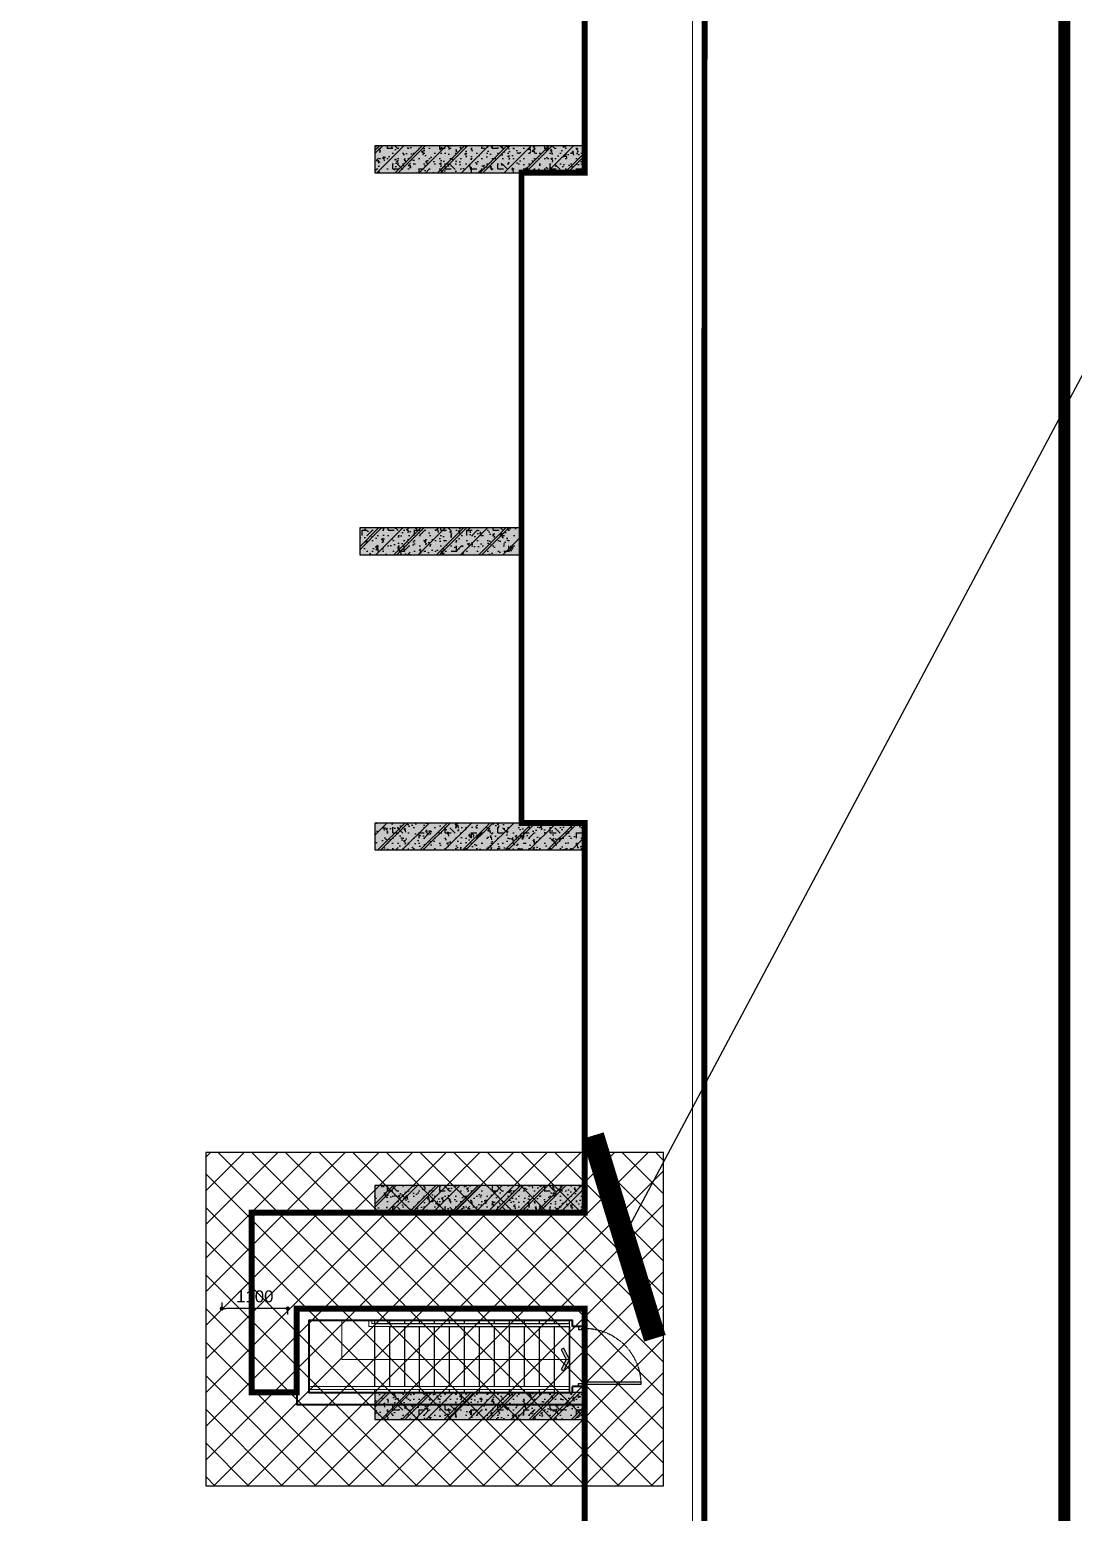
# Model space of a CAD drawing. Header units: millimetres. Extents: x 379264 to 1158416, y -283062 to 356890.
# Drawn here: x 1020365.1 to 1020713.3, y -7074.7 to -6580 of the extents above; entities that cross this region are included whole.
import ezdxf
from ezdxf.xclip import XClip

# ---------------------------------------------------------------- set-up
doc = ezdxf.new("R2010")
doc.units = ezdxf.units.MM
doc.header["$XCLIPFRAME"] = 0
for name, pattern in [('keyplan TANG 1$0$mb tang 1 TWC$0$Hidden10.5', [1.5, 1, -0.5]), ('keyplan TANG 1$0$MB_Luoi truc$1$HTT Center', [13, 10, -1, 1, -1]), ('keyplan TANG 1$0$Ranh dat$0$HTT Divide', [18, 10, -2, 1, -2, 1, -2]), ('keyplan TANG 1$0$Ranh dat$0$HTT Hidden 21', [3, 2, -1])]:
    doc.linetypes.add(name, pattern=pattern)
for name, color, linetype in [('BLOCK A - CHI TIET THANG 1$0$Dim 100', 1, 'Continuous'), ('BLOCK C - CHI TIET THANG 9$0$Dim 50', 1, 'Continuous'), ('BLOCK C - CHI TIET THANG 9$0$DnW', 20, 'Continuous'), ('keyplan TANG 1$0$mb tang 1 TWC$0$Door', 250, 'Continuous'), ('keyplan TANG 1$0$mb tang 1 TWC$0$Staircase', 250, 'Continuous'), ('keyplan TANG 1$0$mb tang 1 TWC$0$Staircase Direction', 250, 'Continuous'), ('keyplan TANG 1$0$MB_Cot tang 1$0$Concrete Hatch', 250, 'Continuous'), ('keyplan TANG 1$0$MB_Cot tang 1$0$Concrete Line', 250, 'Continuous'), ('keyplan TANG 1$0$MB_Cot tang 1$0$Concrete Solid', 250, 'Continuous')]:
    doc.layers.add(name, color=color, linetype=linetype)
for name, color, linetype, lineweight in [('keyplan TANG 1$0$Dim 100', 250, 'Continuous', 5), ('keyplan TANG 1$0$mb tang 1 TWC$0$Net cat Tuong', 250, 'Continuous', 40), ('keyplan TANG 1$0$mb tang 1 TWC$0$Net Thay khac', 250, 'Continuous', 15), ('keyplan TANG 1$0$MB_Luoi truc$1$Luoi Truc', 250, 'keyplan TANG 1$0$MB_Luoi truc$1$HTT Center', 9), ('keyplan TANG 1$0$Net thay Tuong', 250, 'Continuous', 20), ('keyplan TANG 1$0$Ranh dat$0$CGXD', 250, 'keyplan TANG 1$0$Ranh dat$0$HTT Hidden 21', 40), ('keyplan TANG 1$0$Ranh dat$0$Ranh dat', 250, 'keyplan TANG 1$0$Ranh dat$0$HTT Divide', 40)]:
    doc.layers.add(name, color=color, linetype=linetype, lineweight=lineweight)
doc.styles.add('[PMDC2013]STYLE', font='arial.ttf', dxfattribs={"width": 0.8})
doc.styles.add('keyplan TANG 1$0$Arial_C', font='arial.ttf')
doc.dimstyles.new('BLOCK A - CHI TIET THANG 1$0$Dim 50 (A1-A2)', dxfattribs={"dimscale": 50, "dimtxt": 2.5, "dimasz": 0.7, "dimexe": 1, "dimexo": 1, "dimgap": 1, "dimtad": 1, "dimdec": 0, "dimzin": 12, "dimdsep": 46, "dimtxsty": '[PMDC2013]STYLE', "dimblk": 'ARCHTICK', "dimcen": 0, "dimdle": 1, "dimclrd": 2, "dimclre": 2, "dimclrt": 4, "dimadec": 0, "dimazin": 0, "dimtfac": 1, "dimtdec": 0, "dimtix": 1, "dimtmove": 2, "dimatfit": 3, "dimldrblk": 'ARCHTICK', "dimfxl": 1, "dimtolj": 1, "dimtzin": 0, "dimarcsym": 0})
doc.dimstyles.new('keyplan TANG 1$0$Dim 100 (A1-A2)', dxfattribs={"dimscale": 100, "dimtxt": 2, "dimasz": 0.7, "dimexe": 0, "dimexo": 1, "dimgap": 1, "dimtad": 1, "dimdec": 0, "dimzin": 12, "dimdsep": 46, "dimtxsty": 'keyplan TANG 1$0$Arial_C', "dimblk": 'keyplan TANG 1$0$_Dot', "dimcen": 1, "dimclrd": 256, "dimclre": 256, "dimclrt": 3, "dimadec": 0, "dimazin": 0, "dimtfac": 1, "dimtdec": 0, "dimtix": 1, "dimtmove": 2, "dimatfit": 3, "dimldrblk": 'keyplan TANG 1$0$HTT Arrow 30', "dimfxl": 1, "dimtolj": 1, "dimtzin": 0, "dimarcsym": 0})

# ---------------------------------------------------------------- blocks, each defined once
blk = doc.blocks.new('keyplan TANG 1$0$_Dot')
at = {"color": 0, "linetype": 'ByBlock', "lineweight": -2}
blk.add_line((-0.5, 0), (-1, 0), dxfattribs=at)
at = {"color": 0, "linetype": 'ByBlock', "const_width": 0.5}
blk.add_lwpolyline([(-0.25, 0, 1), (0.25, 0, 1)], format="xyb", close=True, dxfattribs=at)
blk = doc.blocks.new('*D34')
at = {"layer": 'Defpoints', "color": 0, "transparency": 16777216}
for p in [(93500.00000071639, 19799.99999922374), (93500.00000071639, 19799.99999922374), (94600.00000023934, 19799.99999922398)]:
    blk.add_point(p, dxfattribs=at)
at = {"layer": 'keyplan TANG 1$0$Dim 100', "lineweight": -2, "transparency": 16777216}
for p, q in [((93500.00000071639, 19899.99999922374), (93500.00000071639, 19799.99999922374)), ((94530.00000023934, 19799.99999922374), (93570.00000071639, 19799.99999922374)), ((94600.00000023934, 19699.99999922398), (94600.00000023934, 19799.99999922374))]:
    blk.add_line(p, q, dxfattribs=at)
at = {"layer": 'keyplan TANG 1$0$Dim 100', "lineweight": -2, "transparency": 16777216, "xscale": 70, "yscale": 70, "zscale": 70, "rotation": 180}
blk.add_blockref('keyplan TANG 1$0$_Dot', (93500.00000071639, 19799.99999922374), dxfattribs=at)
at = {"layer": 'keyplan TANG 1$0$Dim 100', "lineweight": -2, "transparency": 16777216, "xscale": 70, "yscale": 70, "zscale": 70}
blk.add_blockref('keyplan TANG 1$0$_Dot', (94600.00000023934, 19799.99999922374), dxfattribs=at)
at = {"layer": 'keyplan TANG 1$0$Dim 100', "color": 3, "transparency": 16777216, "insert": (94050.00000047786, 20002.11459676808), "char_height": 200, "attachment_point": 5, "style": 'keyplan TANG 1$0$Arial_C'}
blk.add_mtext('\\A1;1100', dxfattribs=at)
blk = doc.blocks.new('keyplan TANG 1$0$HTT Arrow 30')
blk.add_hatch(color=256).paths.add_polyline_path([(-2.5, 0.3750000000000002), (-2.5, -0.3749999999999998), (0, 0)])
at = {"color": 0, "linetype": 'ByBlock', "lineweight": -2}
for p, q in [((0, 0), (-2.5, 0.3750000000000002)), ((-2.5, -0.3749999999999998), (-2.5, 0.3750000000000002)), ((0, 0), (-2.5, -0.3749999999999998))]:
    blk.add_line(p, q, dxfattribs=at)
blk = doc.blocks.new('keyplan TANG 1$0$mb tang 1 TWC$0$Arrow 60')
at = {"linetype": 'ByBlock', "lineweight": -2}
h = blk.add_hatch(color=0, dxfattribs=at)
h.paths.add_polyline_path([(1.875, 0.9375000000000001), (1.651393202249892, 1.384713595499924), (0, 0.5590169943748364), (-1.651393202250176, 1.384713595499924), (-1.875, 0.9375000000001494), (0, 0)], flags=17)
h.paths.add_polyline_path([(1.651393202249892, 1.384713595499925), (1.875, 0.9375), (0, 0), (-1.875, 0.9375000000001492), (-1.651393202250176, 1.384713595499925), (0, 0.5590169943748364)])
blk.add_hatch(color=0, dxfattribs=at).paths.add_polyline_path([(1.651393202249892, 1.384713595499925), (1.875, 0.9375), (0, 0), (-1.875, 0.9375000000001492), (-1.651393202250176, 1.384713595499925), (0, 0.5590169943748364)])
at = {"color": 0, "linetype": 'ByBlock', "lineweight": -2}
blk.add_lwpolyline([(1.651393202249892, 1.384713595499925), (1.875, 0.9375), (0, 0), (-1.875, 0.9375000000001492), (-1.651393202250176, 1.384713595499925), (0, 0.5590169943748364)], close=True, dxfattribs=at)
blk = doc.blocks.new('keyplan TANG 1$0$mb tang 1 TWC$0$A$C7AF10168')
at = {"layer": 'keyplan TANG 1$0$mb tang 1 TWC$0$Net Thay khac'}
for points in [[(-3500.000000161395, 50.0000030153351), (-3500.000000119937, 3.015335096279159e-06), (-4700.00000047381, 2.020275132963434e-06), (-4700.00000047381, 3450.00000503561)], [(-250.0000001199369, 50.0000030153351), (-4650.00000047381, 50.0000030153351), (-4650.00000047381, 3450.000005077072)], [(-250.0000001199369, 100.0000030153351), (-4600.00000047381, 100.0000030153351), (-4600.00000047381, 3450.000005118531)], [(-4050.000000119937, 3450.00000603067), (-4050.000000119937, 550.0000030153351), (-250.0000001199369, 550.0000030153351)], [(-3600.000000119937, 3450.00000594775), (-3600.000000119937, 1100.000003015335), (-250.0000001199369, 1100.000003015335)], [(-3550.000000119937, 3450.000005989208), (-3550.000000119937, 1150.000003015335), (-250.0000001199369, 1150.000003015335), (-250.0000001199369, 1200.000003015335), (-3500.000000119937, 1200.000003015335)], [(-3500.000002980727, 3450.00000603067), (-3500.000000202854, 100.0000030153351)], [(-250.0000001199369, 3.015335096279159e-06), (-4700.00000047381, 3.015335096279159e-06)]]:
    blk.add_lwpolyline(points, dxfattribs=at)
blk.add_lwpolyline([(-250.0000001199369, 0), (-4700.00000047381, 0), (-4700.0000033346, 3450.00000503561), (-3500.000000119937, 3450.00000603067), (-3500.000000119937, 1200.000003015335), (-250.0000001199369, 1200.000003015335)], close=True, dxfattribs=at)
at = {"layer": 'keyplan TANG 1$0$mb tang 1 TWC$0$Staircase'}
for p, q in [((-3500.000000119937, 3450.00000603067), (-4700.00000047381, 3450.00000503561)), ((-4650.00000047381, 3200.000005077072), (-4700.00000047381, 3200.00000503561)), ((-3600.000000119937, 3200.00000594775), (-4600.00000047381, 3200.000005118531)), ((-3500.000000119937, 3200.00000603067), (-3550.000000119937, 3200.000005989208)), ((-4650.00000047381, 2950.000005077072), (-4700.00000047381, 2950.00000503561)), ((-3600.000000119937, 2950.00000594775), (-4600.00000047381, 2950.000005118531)), ((-3500.000000119937, 2950.00000603067), (-3550.000000119937, 2950.000005989208)), ((-4650.00000047381, 2700.000005077072), (-4700.00000047381, 2700.00000503561)), ((-3600.000000119937, 2700.00000594775), (-4600.00000047381, 2700.000005118531)), ((-3500.000000119937, 2700.00000603067), (-3550.000000119937, 2700.000005989208)), ((-4650.00000047381, 2450.000005077072), (-4700.00000047381, 2450.00000503561)), ((-3600.000000119937, 2450.00000594775), (-4600.00000047381, 2450.000005118531)), ((-3500.000000119937, 2450.00000603067), (-3550.000000119937, 2450.000005989208)), ((-4650.00000047381, 2200.000005077072), (-4700.00000047381, 2200.00000503561)), ((-3600.000000119937, 2200.00000594775), (-4600.00000047381, 2200.000005118531)), ((-3500.000000119937, 2200.00000603067), (-3550.000000119937, 2200.000005989208)), ((-4650.00000047381, 1950.000005077072), (-4700.00000047381, 1950.00000503561)), ((-3600.000000119937, 1950.00000594775), (-4600.00000047381, 1950.000005118531)), ((-3500.000000119937, 1950.00000603067), (-3550.000000119937, 1950.000005989208)), ((-4650.00000047381, 1700.000005077072), (-4700.00000047381, 1700.00000503561)), ((-3600.000000119937, 1700.00000594775), (-4600.00000047381, 1700.000005118531)), ((-3500.000000119937, 1700.00000603067), (-3550.000000119937, 1700.000005989208)), ((-4650.00000047381, 1450.000005077072), (-4700.00000047381, 1450.00000503561)), ((-3600.000000119937, 1450.00000594775), (-4600.00000047381, 1450.000005118531)), ((-3500.000000119937, 1450.00000603067), (-3550.000000119937, 1450.000005989208)), ((-4650.00000047381, 1200.000005077072), (-4700.00000047381, 1200.00000503561)), ((-3600.000000119937, 1200.00000594775), (-4600.00000047381, 1200.000005118531)), ((-3500.000000119937, 1200.00000603067), (-3550.000000119937, 1200.000005989208)), ((-3500.000000119937, 1200.000003015335), (-250.0000001199369, 1200.000003015335)), ((-3500.000000119937, 1150.000003015335), (-3500.000000119937, 1200.000003015335)), ((-3500.000000119937, 1150.000003015335), (-250.0000001199369, 1150.000003015335)), ((-3500.000000119937, 100.0000030153351), (-3500.000000119937, 1100.000003015335)), ((-3250.000000119937, 1150.000003015335), (-3250.000000119937, 1200.000003015335)), ((-3250.000000119937, 100.0000030153351), (-3250.000000119937, 1100.000003015335)), ((-3000.000000119937, 1150.000003015335), (-3000.000000119937, 1200.000003015335)), ((-3000.000000119937, 100.0000030153351), (-3000.000000119937, 1100.000003015335)), ((-2750.000000119937, 1150.000003015335), (-2750.000000119937, 1200.000003015335)), ((-2750.000000119937, 100.0000030153351), (-2750.000000119937, 1100.000003015335)), ((-2500.000000119937, 1150.000003015335), (-2500.000000119937, 1200.000003015335)), ((-2500.000000119937, 100.0000030153351), (-2500.000000119937, 1100.000003015335)), ((-2250.000000119937, 1150.000003015335), (-2250.000000119937, 1200.000003015335)), ((-2250.000000119937, 100.0000030153351), (-2250.000000119937, 1100.000003015335)), ((-2000.000000119937, 1150.000003015335), (-2000.000000119937, 1200.000003015335)), ((-2000.000000119937, 100.0000030153351), (-2000.000000119937, 1100.000003015335)), ((-1750.000000119937, 1150.000003015335), (-1750.000000119937, 1200.000003015335)), ((-1750.000000119937, 100.0000030153351), (-1750.000000119937, 1100.000003015335)), ((-1500.000000119937, 1150.000003015335), (-1500.000000119937, 1200.000003015335)), ((-1500.000000119937, 100.0000030153351), (-1500.000000119937, 1100.000003015335)), ((-1250.000000119937, 1150.000003015335), (-1250.000000119937, 1200.000003015335)), ((-1250.000000119937, 100.0000030153351), (-1250.000000119937, 1100.000003015335)), ((-1000.000000119937, 1150.000003015335), (-1000.000000119937, 1200.000003015335)), ((-1000.000000119937, 100.0000030153351), (-1000.000000119937, 1100.000003015335)), ((-750.0000001199369, 1150.000003015335), (-750.0000001199369, 1200.000003015335)), ((-750.0000001199369, 100.0000030153351), (-750.0000001199369, 1100.000003015335)), ((-500.0000001199369, 1150.000003015335), (-500.0000001199369, 1200.000003015335)), ((-500.0000001199369, 100.0000030153351), (-500.0000001199369, 1100.000003015335)), ((-250.0000001199369, 1150.000003015335), (-250.0000001199369, 1200.000003015335)), ((-250.0000001199369, 3.015335096279159e-06), (-250.0000001199369, 1100.000003015335)), ((-3500.000000119937, 3.015335096279159e-06), (-3500.000000119937, 50.0000030153351)), ((-3500.000000119937, 1.975044142454863e-06), (-250.0000001199369, 9.950599633157253e-07)), ((-3250.000000119937, 3.015335096279159e-06), (-3250.000000119937, 50.0000030153351)), ((-3000.000000119937, 3.015335096279159e-06), (-3000.000000119937, 50.0000030153351)), ((-2750.000000119937, 3.015335096279159e-06), (-2750.000000119937, 50.0000030153351)), ((-2500.000000119937, 3.015335096279159e-06), (-2500.000000119937, 50.0000030153351)), ((-2250.000000119937, 3.015335096279159e-06), (-2250.000000119937, 50.0000030153351)), ((-2000.000000119937, 3.015335096279159e-06), (-2000.000000119937, 50.0000030153351)), ((-1750.000000119937, 3.015335096279159e-06), (-1750.000000119937, 50.0000030153351)), ((-1500.000000119937, 3.015335096279159e-06), (-1500.000000119937, 50.0000030153351)), ((-1250.000000119937, 3.015335096279159e-06), (-1250.000000119937, 50.0000030153351)), ((-1000.000000119937, 3.015335096279159e-06), (-1000.000000119937, 50.0000030153351)), ((-750.0000001199369, 3.015335096279159e-06), (-750.0000001199369, 50.0000030153351)), ((-500.0000001199369, 3.015335096279159e-06), (-500.0000001199369, 50.0000030153351))]:
    blk.add_line(p, q, dxfattribs=at)
blk.add_lwpolyline([(-3250.000000119937, 100.0000030153351), (-3250.000000119937, 1100.000003015335), (-250.0000001199369, 1100.000003015335), (-250.0000001199369, 3.015335096279159e-06), (-3250.000000119937, 3.015335096279159e-06), (-3250.000000119937, 50.0000030153351)], dxfattribs=at)
at = {"layer": 'keyplan TANG 1$0$mb tang 1 TWC$0$Staircase Direction', "xscale": -100, "yscale": 100, "zscale": 100, "rotation": 90}
blk.add_blockref('keyplan TANG 1$0$mb tang 1 TWC$0$Arrow 60', (-250.0000001199369, 550.0000030153351), dxfattribs=at)
blk = doc.blocks.new('keyplan TANG 1$0$mb tang 1 TWC$0$Door 1000-1')
at = {"color": 0, "linetype": 'ByBlock'}
blk.add_lwpolyline([(30, 100), (75, 100), (75, 1040.000000000015), (30, 1040.000000000015)], close=True, dxfattribs=at)
for points in [[(50, 55), (30, 55), (30, 100), (0, 100), (0, 0), (50, 0), (50, 55)], [(950.0000000000146, 55), (970.0000000000146, 55), (970.0000000000146, 100), (1000.000000000015, 100), (1000.000000000015, 0), (950.0000000000146, 0), (950.0000000000146, 55)]]:
    blk.add_lwpolyline(points, dxfattribs=at)
at = {"color": 0, "linetype": 'keyplan TANG 1$0$mb tang 1 TWC$0$Hidden10.5'}
blk.add_arc((30, 100), 940.0000000000146, 0, 90, dxfattribs=at)
blk = doc.blocks.new('*U1422')
at = {"layer": 'keyplan TANG 1$0$mb tang 1 TWC$0$Door'}
blk.add_blockref('keyplan TANG 1$0$mb tang 1 TWC$0$Door 1000-1', (0, 0), dxfattribs=at)
blk = doc.blocks.new('*U1399')
at = {"layer": 'keyplan TANG 1$0$MB_Cot tang 1$0$Concrete Hatch'}
h = blk.add_hatch(dxfattribs=at)
h.set_pattern_fill('CONCRETE', color=256, scale=50, style=0, pattern_type=2)
h.set_pattern_definition([(45, (1050, -399.9999999999998), (-176.7766952966369, 176.7766952966369), []), (45, (1050, -349.9999999999998), (-353.5533905932737, 353.5533905932738), []), (49.99999999999999, (1050, -399.9999999999998), (358.6300913003767, -31.37606749129755), [37.5, -412.5]), (355, (1050, -399.9999999999998), (-69.3756668065, 376.0960668500059), [30, -330]), (100.4514, (1079.88584, -402.6146699999998), (289.2546908570108, 344.7197710304768), [31.870095, -350.571056]), (46.18420000000001, (1050, -299.9999999999998), (533.6205243128222, -82.75950716450905), [56.25, -618.75]), (96.6356, (1094.4683725, -306.8966534999998), (467.3313527743517, 487.0589354502209), [47.805144, -525.8565]), (351.1842, (1050, -299.9999999999998), (467.3309725668136, 487.0593004626623), [45, -495]), (21, (1100, -324.9999999999998), (298.4535260592309, -201.3094453326694), [37.5, -412.5]), (326.0000000000001, (1100, -324.9999999999998), (121.6576659607909, 362.5750225234265), [30, -330]), (71.4514, (1124.8711165, -341.7758029999998), (420.111314290745, 161.2652483549762), [31.870095, -350.571056]), (37.50000000000001, (1050, -399.9999999999998), (6.079927658645334, 166.4469269156558), [0, -326, 0, -335, 0, -331.25]), (7.499999999999999, (1050, -399.9999999999998), (131.5347687210743, 197.2058559411801), [0, -191, 0, -318.5, 0, -126.25]), (327.5, (938.5000000000002, -399.9999999999998), (266.9112180862045, -11.2774358671899), [0, -125, 0, -390, 0, -517.5]), (317.5, (888.5000000000002, -399.9999999999998), (291.5930846711931, 50.05249116615882), [0, -162.5, 0, -259, 0, -367.5]), (0, (1225, -224.9999999999998), (0, 875), [87.5, -787.5]), (0, (1487.5, -49.99999999999983), (0, 875), [87.5, -787.5]), (0, (1312.5, 300.0000000000002), (0, 875), [87.5, -350, 87.5, -350]), (90, (1225, -224.9999999999998), (-875, 5.35782974626967e-14), [87.5, -787.5]), (90, (1312.5, 300.0000000000002), (-875, 5.35782974626967e-14), [87.5, -787.5]), (90, (1575, -49.99999999999983), (-875, 5.35782974626967e-14), [87.5, -787.5]), (90, (1750, 212.5000000000002), (-875, 5.35782974626967e-14), [87.5, -787.5]), (135, (1312.5, -224.9999999999998), (-875.016357447105, 8.881784197001252e-14), [123.76, -1113.7]), (135, (1400, 300.0000000000002), (-875.016357447105, 8.881784197001252e-14), [123.76, -1113.7]), (45, (1487.5, -49.99999999999983), (8.881784197001252e-14, 875.016357447105), [123.76, -247.485, 123.76, -742.455]), (0, (875.0000000000002, -399.9999999999998), (87.5, 87.5), [-175, 0])])
h.paths.add_polyline_path([(-1200, 50.00000000058208), (-1200, -399.9999999999998), (2300, -399.9999999999999), (2300, 50.00000000058208)])
at = {"layer": 'keyplan TANG 1$0$MB_Cot tang 1$0$Concrete Solid'}
blk.add_hatch(color=256, dxfattribs=at).paths.add_polyline_path([(-1200, 50.00000000058208), (-1200, -399.9999999999998), (2300, -399.9999999999999), (2300, 50.00000000058208)])
at = {"layer": 'keyplan TANG 1$0$MB_Cot tang 1$0$Concrete Line'}
blk.add_lwpolyline([(-1200, 50.00000000058208), (-1200, -399.9999999999998), (2300, -399.9999999999999), (2300, 50.00000000058208)], close=True, dxfattribs=at)
blk = doc.blocks.new('*U1400')
at = {"layer": 'keyplan TANG 1$0$MB_Cot tang 1$0$Concrete Hatch'}
h = blk.add_hatch(dxfattribs=at)
h.set_pattern_fill('CONCRETE', color=256, scale=50, style=0, pattern_type=2)
h.set_pattern_definition([(45, (1850, -299.9999999998835), (-176.7766952966369, 176.7766952966369), []), (45, (1850, -249.9999999998835), (-353.5533905932737, 353.5533905932738), []), (49.99999999999999, (1850, -299.9999999998835), (358.6300913003767, -31.37606749129755), [37.5, -412.5]), (355, (1850, -299.9999999998835), (-69.3756668065, 376.0960668500059), [30, -330]), (100.4514, (1879.88584, -302.6146699998835), (289.2546908570108, 344.7197710304768), [31.870095, -350.571056]), (46.18420000000001, (1850, -199.9999999998835), (533.6205243128222, -82.75950716450905), [56.25, -618.75]), (96.6356, (1894.4683725, -206.8966534998835), (467.3313527743517, 487.0589354502209), [47.805144, -525.8565]), (351.1842, (1850, -199.9999999998835), (467.3309725668136, 487.0593004626623), [45, -495]), (21, (1900, -224.9999999998835), (298.4535260592309, -201.3094453326694), [37.5, -412.5]), (326.0000000000001, (1900, -224.9999999998835), (121.6576659607909, 362.5750225234265), [30, -330]), (71.4514, (1924.8711165, -241.7758029998835), (420.111314290745, 161.2652483549762), [31.870095, -350.571056]), (37.50000000000001, (1850, -299.9999999998835), (6.079927658645334, 166.4469269156558), [0, -326, 0, -335, 0, -331.25]), (7.499999999999999, (1850, -299.9999999998835), (131.5347687210743, 197.2058559411801), [0, -191, 0, -318.5, 0, -126.25]), (327.5, (1738.5, -299.9999999998835), (266.9112180862045, -11.2774358671899), [0, -125, 0, -390, 0, -517.5]), (317.5, (1688.5, -299.9999999998835), (291.5930846711931, 50.05249116615882), [0, -162.5, 0, -259, 0, -367.5]), (0, (2025, -124.9999999998835), (0, 875), [87.5, -787.5]), (0, (2287.5, 50.00000000011653), (0, 875), [87.5, -787.5]), (0, (2112.5, 400.0000000001165), (0, 875), [87.5, -350, 87.5, -350]), (90, (2025, -124.9999999998835), (-875, 5.35782974626967e-14), [87.5, -787.5]), (90, (2112.5, 400.0000000001165), (-875, 5.35782974626967e-14), [87.5, -787.5]), (90, (2375, 50.00000000011653), (-875, 5.35782974626967e-14), [87.5, -787.5]), (90, (2550, 312.5000000001165), (-875, 5.35782974626967e-14), [87.5, -787.5]), (135, (2112.5, -124.9999999998835), (-875.016357447105, 8.881784197001252e-14), [123.76, -1113.7]), (135, (2200, 400.0000000001165), (-875.016357447105, 8.881784197001252e-14), [123.76, -1113.7]), (45, (2287.5, 50.00000000011653), (8.881784197001252e-14, 875.016357447105), [123.76, -247.485, 123.76, -742.455]), (0, (1675, -299.9999999998835), (87.5, 87.5), [-175, 0])])
h.paths.add_polyline_path([(-400, 100.0000000001164), (-400, -349.9999999999999), (2300, -350), (2300, 100.0000000001164)])
at = {"layer": 'keyplan TANG 1$0$MB_Cot tang 1$0$Concrete Solid'}
blk.add_hatch(color=256, dxfattribs=at).paths.add_polyline_path([(-400, 100.0000000001164), (-400, -349.9999999999999), (2300, -350), (2300, 100.0000000001164)])
at = {"layer": 'keyplan TANG 1$0$MB_Cot tang 1$0$Concrete Line'}
blk.add_lwpolyline([(-400, 100.0000000001164), (-400, -349.9999999999999), (2300, -350), (2300, 100.0000000001164)], close=True, dxfattribs=at)
blk = doc.blocks.new('*U1395')
at = {"layer": 'keyplan TANG 1$0$MB_Cot tang 1$0$Concrete Hatch'}
h = blk.add_hatch(dxfattribs=at)
h.set_pattern_fill('CONCRETE', color=256, scale=50, style=0, pattern_type=2)
h.set_pattern_definition([(45, (1050, -99.99999999999986), (-176.7766952966369, 176.7766952966369), []), (45, (1050, -49.99999999999986), (-353.5533905932737, 353.5533905932738), []), (49.99999999999999, (1050, -99.99999999999986), (358.6300913003767, -31.37606749129755), [37.5, -412.5]), (355, (1050, -99.99999999999986), (-69.3756668065, 376.0960668500059), [30, -330]), (100.4514, (1079.88584, -102.6146699999998), (289.2546908570108, 344.7197710304768), [31.870095, -350.571056]), (46.18420000000001, (1050, 1.4210854715202e-13), (533.6205243128222, -82.75950716450905), [56.25, -618.75]), (96.6356, (1094.4683725, -6.896653499999871), (467.3313527743517, 487.0589354502209), [47.805144, -525.8565]), (351.1842, (1050, 1.4210854715202e-13), (467.3309725668136, 487.0593004626623), [45, -495]), (21, (1100, -24.99999999999986), (298.4535260592309, -201.3094453326694), [37.5, -412.5]), (326.0000000000001, (1100, -24.99999999999986), (121.6576659607909, 362.5750225234265), [30, -330]), (71.4514, (1124.8711165, -41.77580299999985), (420.111314290745, 161.2652483549762), [31.870095, -350.571056]), (37.50000000000001, (1050, -99.99999999999986), (6.079927658645334, 166.4469269156558), [0, -326, 0, -335, 0, -331.25]), (7.499999999999999, (1050, -99.99999999999986), (131.5347687210743, 197.2058559411801), [0, -191, 0, -318.5, 0, -126.25]), (327.5, (938.5000000000002, -99.99999999999986), (266.9112180862045, -11.2774358671899), [0, -125, 0, -390, 0, -517.5]), (317.5, (888.5000000000002, -99.99999999999986), (291.5930846711931, 50.05249116615882), [0, -162.5, 0, -259, 0, -367.5]), (0, (1225, 75.00000000000014), (0, 875), [87.5, -787.5]), (0, (1487.5, 250.0000000000001), (0, 875), [87.5, -787.5]), (0, (1312.5, 600.0000000000001), (0, 875), [87.5, -350, 87.5, -350]), (90, (1225, 75.00000000000014), (-875, 5.35782974626967e-14), [87.5, -787.5]), (90, (1312.5, 600.0000000000001), (-875, 5.35782974626967e-14), [87.5, -787.5]), (90, (1575, 250.0000000000001), (-875, 5.35782974626967e-14), [87.5, -787.5]), (90, (1750, 512.5000000000001), (-875, 5.35782974626967e-14), [87.5, -787.5]), (135, (1312.5, 75.00000000000014), (-875.016357447105, 8.881784197001252e-14), [123.76, -1113.7]), (135, (1400, 600.0000000000001), (-875.016357447105, 8.881784197001252e-14), [123.76, -1113.7]), (45, (1487.5, 250.0000000000001), (8.881784197001252e-14, 875.016357447105), [123.76, -247.485, 123.76, -742.455]), (0, (875.0000000000002, -99.99999999999986), (87.5, 87.5), [-175, 0])])
h.paths.add_polyline_path([(-1200, 200), (-1200, -249.9999999999999), (2300, -250), (2300, 200)])
at = {"layer": 'keyplan TANG 1$0$MB_Cot tang 1$0$Concrete Solid'}
blk.add_hatch(color=256, dxfattribs=at).paths.add_polyline_path([(-1200, 200), (-1200, -249.9999999999999), (2300, -250), (2300, 200)])
at = {"layer": 'keyplan TANG 1$0$MB_Cot tang 1$0$Concrete Line'}
blk.add_lwpolyline([(-1200, 200), (-1200, -249.9999999999999), (2300, -250), (2300, 200)], close=True, dxfattribs=at)
blk = doc.blocks.new('*U1394')
at = {"layer": 'keyplan TANG 1$0$MB_Cot tang 1$0$Concrete Hatch'}
h = blk.add_hatch(dxfattribs=at)
h.set_pattern_fill('CONCRETE', color=256, scale=50, style=0, pattern_type=2)
h.set_pattern_definition([(45, (1050, -299.9999999999999), (-176.7766952966369, 176.7766952966369), []), (45, (1050, -249.9999999999999), (-353.5533905932737, 353.5533905932738), []), (49.99999999999999, (1050, -299.9999999999999), (358.6300913003767, -31.37606749129755), [37.5, -412.5]), (355, (1050, -299.9999999999999), (-69.3756668065, 376.0960668500059), [30, -330]), (100.4514, (1079.88584, -302.6146699999999), (289.2546908570108, 344.7197710304768), [31.870095, -350.571056]), (46.18420000000001, (1050, -199.9999999999999), (533.6205243128222, -82.75950716450905), [56.25, -618.75]), (96.6356, (1094.4683725, -206.8966534999999), (467.3313527743517, 487.0589354502209), [47.805144, -525.8565]), (351.1842, (1050, -199.9999999999999), (467.3309725668136, 487.0593004626623), [45, -495]), (21, (1100, -224.9999999999999), (298.4535260592309, -201.3094453326694), [37.5, -412.5]), (326.0000000000001, (1100, -224.9999999999999), (121.6576659607909, 362.5750225234265), [30, -330]), (71.4514, (1124.8711165, -241.7758029999999), (420.111314290745, 161.2652483549762), [31.870095, -350.571056]), (37.50000000000001, (1050, -299.9999999999999), (6.079927658645334, 166.4469269156558), [0, -326, 0, -335, 0, -331.25]), (7.499999999999999, (1050, -299.9999999999999), (131.5347687210743, 197.2058559411801), [0, -191, 0, -318.5, 0, -126.25]), (327.5, (938.5000000000002, -299.9999999999999), (266.9112180862045, -11.2774358671899), [0, -125, 0, -390, 0, -517.5]), (317.5, (888.5000000000002, -299.9999999999999), (291.5930846711931, 50.05249116615882), [0, -162.5, 0, -259, 0, -367.5]), (0, (1225, -124.9999999999999), (0, 875), [87.5, -787.5]), (0, (1487.5, 50.00000000000011), (0, 875), [87.5, -787.5]), (0, (1312.5, 400.0000000000001), (0, 875), [87.5, -350, 87.5, -350]), (90, (1225, -124.9999999999999), (-875, 5.35782974626967e-14), [87.5, -787.5]), (90, (1312.5, 400.0000000000001), (-875, 5.35782974626967e-14), [87.5, -787.5]), (90, (1575, 50.00000000000011), (-875, 5.35782974626967e-14), [87.5, -787.5]), (90, (1750, 312.5000000000001), (-875, 5.35782974626967e-14), [87.5, -787.5]), (135, (1312.5, -124.9999999999999), (-875.016357447105, 8.881784197001252e-14), [123.76, -1113.7]), (135, (1400, 400.0000000000001), (-875.016357447105, 8.881784197001252e-14), [123.76, -1113.7]), (45, (1487.5, 50.00000000000011), (8.881784197001252e-14, 875.016357447105), [123.76, -247.485, 123.76, -742.455]), (0, (875.0000000000002, -299.9999999999999), (87.5, 87.5), [-175, 0])])
h.paths.add_polyline_path([(-1200, 100), (-1200, -349.9999999999999), (2300, -350), (2300, 100)])
at = {"layer": 'keyplan TANG 1$0$MB_Cot tang 1$0$Concrete Solid'}
blk.add_hatch(color=256, dxfattribs=at).paths.add_polyline_path([(-1200, 100), (-1200, -349.9999999999999), (2300, -350), (2300, 100)])
at = {"layer": 'keyplan TANG 1$0$MB_Cot tang 1$0$Concrete Line'}
blk.add_lwpolyline([(-1200, 100), (-1200, -349.9999999999999), (2300, -350), (2300, 100)], close=True, dxfattribs=at)
blk = doc.blocks.new('_ArchTick')
at = {"color": 0, "linetype": 'ByBlock', "const_width": 0.15}
blk.add_lwpolyline([(-0.5, -0.5), (0.5, 0.5)], dxfattribs=at)
blk = doc.blocks.new('keyplan TANG 1')
at = {"color": 7, "const_width": 100}
blk.add_lwpolyline([(99549.99999999953, 11900.00000146057), (99549.99999999953, 19800.00000124428), (94749.99999952571, 19800.00000124419), (94749.99999952571, 18399.999999224), (93999.9999993194, 18399.999999224), (94000.0000005932, 21399.99999947521), (99550.0000005932, 21399.99999947521), (99550.00000059321, 27899.99999933054), (98498.4546182132, 27900.00001225973), (98498.4546182132, 38749.99999999942), (99550.00000011947, 38749.99999999993), (99550.00000011947, 48850.00000019518)], dxfattribs=at)
at = {"layer": 'keyplan TANG 1$0$mb tang 1 TWC$0$Door'}
blk.add_line((99550.00000023932, 19500.00000124428), (99550.00000023935, 18500.00000124428), dxfattribs=at)
at = {"layer": 'keyplan TANG 1$0$mb tang 1 TWC$0$Net cat Tuong'}
for p, q in [((99550.00000023932, 19500.00000124428), (99350.00000023932, 19500.00000124428)), ((99550.00000023935, 18500.00000124428), (99350.00000023935, 18500.00000124428))]:
    blk.add_line(p, q, dxfattribs=at)
for points in [[(99550.00000023932, 19500.00000124428), (99550.00000023932, 19800.00000124428), (94749.99999952571, 19800.00000124428), (94749.99999952574, 18200.00000124428), (99550.00000023935, 18200.00000124428), (99550.00000023935, 18500.00000124428)], [(99350.00000023932, 19500.00000124428), (99350.00000023932, 19600.00000124428), (94949.99999952571, 19600.00000124428), (94949.99999952574, 18400.00000124428), (99350.00000023935, 18400.00000124428), (99350.00000023935, 18500.00000124428)]]:
    blk.add_lwpolyline(points, dxfattribs=at)
at = {"layer": 'keyplan TANG 1$0$MB_Luoi truc$1$Luoi Truc'}
blk.add_line((101550.0000001195, -11999.99999987916), (101550.0000001195, 163996.8385842984), dxfattribs=at)
at = {"layer": 'keyplan TANG 1$0$Net thay Tuong'}
blk.add_line((101550.0000001195, 50315.80818002566), (101550.0000001195, -1999.999137968523), dxfattribs=at)
for points in [[(101350.0000001195, -1799.999142951099), (101350.0000001195, 50233.18213957513), (99353.15980981669, 52237.42481985956), (99352.73490429576, 57849.99999999988), (98364.4302535425, 57850.21248321631)], [(39327.31659284432, 27420.93541650497), (31332.94558347393, 19426.60177489225), (31333.15132069588, -12000), (107549.8392693331, -11999.99999988079), (107550.7486715703, 44292.81412201957), (101550.8408655398, 50314.96419743157)]]:
    blk.add_lwpolyline(points, dxfattribs=at)
at = {"layer": 'keyplan TANG 1$0$Ranh dat$0$CGXD', "ltscale": 0.1, "const_width": 99.99999999999987}
blk.add_lwpolyline([(-120672.6085753441, -1999.999999165535), (101549.9999992847, -1999.999999403954), (101552.6037964821, 159996.8385541439), (-8354.52076458931, 159998.1233597398), (-8358.646733760834, 83058.68978583813)], dxfattribs=at)
at = {"layer": 'keyplan TANG 1$0$Ranh dat$0$Ranh dat', "ltscale": 0.1, "const_width": 199.9999999999999}
blk.add_lwpolyline([(107552.6680879593, 163996.7684141397), (107549.8392677307, -11999.99999952316), (-120672.6085753441, -11999.99999928474), (-121036.9114780426, 70001.20354908705), (-12359.34739804268, 69993.09698444605), (-12354.30626320839, 163998.1701167822), (107552.6680879593, 163996.7684141397)], close=True, dxfattribs=at)
at = {"layer": 'keyplan TANG 1$0$mb tang 1 TWC$0$Door', "xscale": -1, "rotation": 270}
blk.add_blockref('*U1422', (99450.00000023935, 18500.00000124428), dxfattribs=at)
at = {"layer": 'keyplan TANG 1$0$mb tang 1 TWC$0$Staircase'}
ref = blk.add_blockref('keyplan TANG 1$0$mb tang 1 TWC$0$A$C7AF10168', (99550.00000059322, 18399.999999224), dxfattribs=at)
XClip(ref).set_block_clipping_path([(-4600.000001067485, 0), (-200.00000035390258, 1200.0000020202788)])
at = {"layer": 'keyplan TANG 1$0$MB_Cot tang 1$0$Concrete Line'}
for name, p in [('*U1399', (97249.99999999953, 39149.99999999942)), ('*U1400', (96200.00000304123, 32724.9999992238)), ('*U1395', (97249.99999999953, 27699.99999999942)), ('*U1394', (97249.99999999953, 21749.99999999942)), ('*U1395', (97249.99999999953, 18199.99999999942))]:
    blk.add_blockref(name, p, dxfattribs=at)
at = {"layer": 'keyplan TANG 1$0$Dim 100'}
dim = blk.add_linear_dim(base=(93500.00000071639, 19799.99999922374), p1=(94600.00000023934, 19799.99999922398), p2=(93500.00000071639, 19799.99999922374), dimstyle='keyplan TANG 1$0$Dim 100 (A1-A2)', dxfattribs=at)
dim.commit()
dim.dimension.update_dxf_attribs({"geometry": '*D34', "text_midpoint": (94050.00000047786, 20002.11459676808)})

msp = doc.modelspace()

# ---------------------------------------------------------------- block references
at = {"layer": 'BLOCK C - CHI TIET THANG 9$0$DnW', "xscale": 0.02, "yscale": 0.02, "zscale": 0.02}
msp.add_blockref('keyplan TANG 1', (1018559.225811963, -7402.719552127121), dxfattribs=at)

# ---------------------------------------------------------------- next in the draw order: hatches: boundary and pattern name
at = {"layer": 'BLOCK C - CHI TIET THANG 9$0$Dim 50'}
h = msp.add_hatch(dxfattribs=at)
h.set_pattern_fill('ANSI37', color=256, scale=2.5)
h.set_pattern_definition([(45, (1008247.277763011, -19346.15042527113), (-5.612660075668221, 5.612660075668221), []), (135, (1008247.277763011, -19346.15042527113), (-5.612660075668221, -5.61266007566822), [])])
h.paths.add_polyline_path([(1020423.902558947, -6954.679386595613), (1020423.902558947, -7065.832160272752), (1020576.566795517, -7065.832160272752), (1020576.566795517, -6954.679386595613)])

# ---------------------------------------------------------------- next in the draw order: linework, layer by layer
msp.add_lwpolyline([(1020423.902558947, -6954.679386595613), (1020423.902558947, -7065.832160272752), (1020576.566795517, -7065.832160272752), (1020576.566795517, -6954.679386595613)], close=True)

# ---------------------------------------------------------------- next in the draw order: leaders
at = {"layer": 'BLOCK A - CHI TIET THANG 1$0$Dim 100'}
msp.add_leader([(1020563.362635318, -6982.83813126976), (1020769.911842041, -6594.418977947382), (1021977.951396085, -6594.418977947382)], dimstyle='BLOCK A - CHI TIET THANG 1$0$Dim 50 (A1-A2)', override={"dimasz": 1, "dimtad": 0}, dxfattribs=at)

doc.saveas('drawing.dxf')
